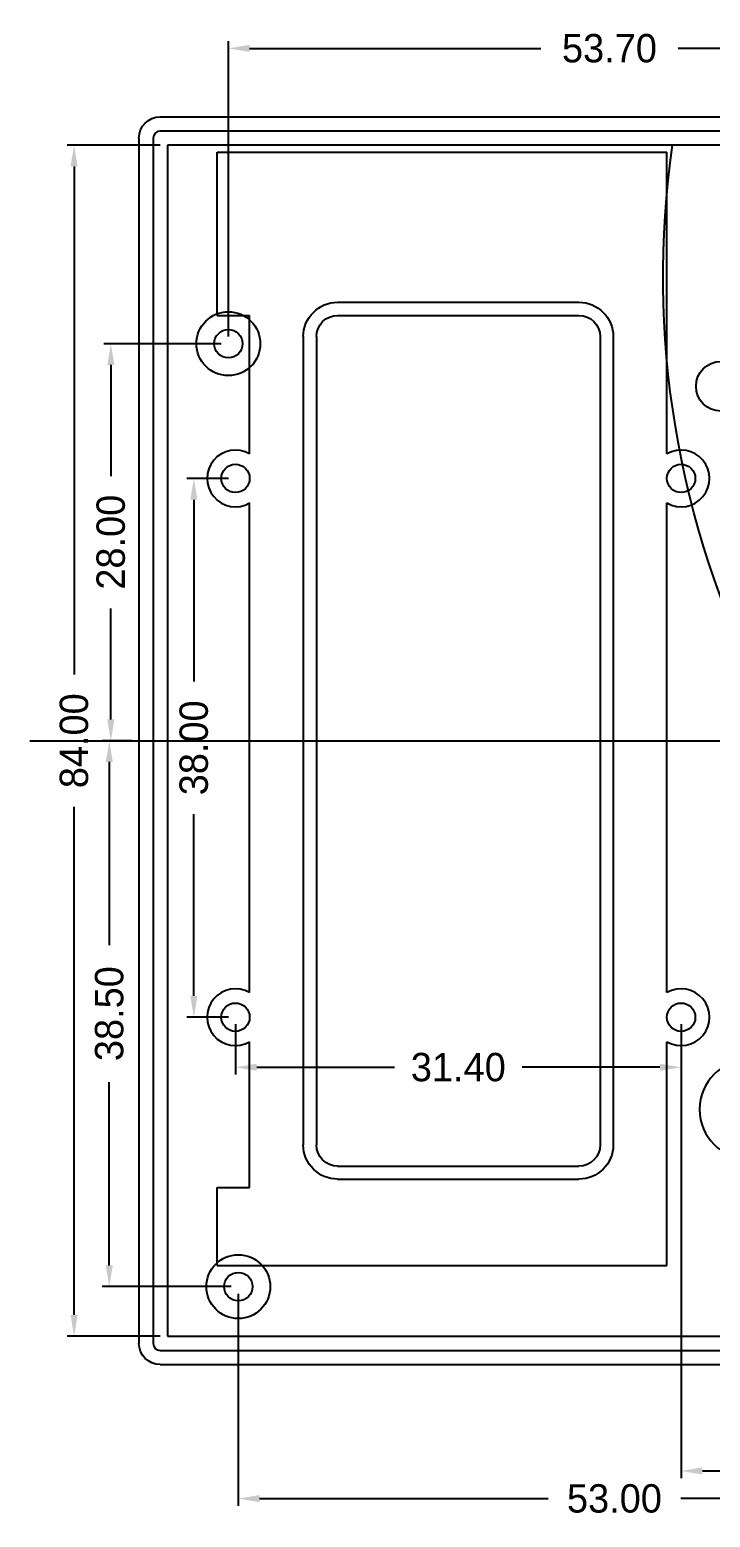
# Model space of a CAD drawing. Extents: x 30 to 170, y -69 to 54.
# Drawn here: x 29.8 to 77.7, y -69.3 to 35.6 of the extents above; entities that cross this region are included whole.
import ezdxf

# ---------------------------------------------------------------- set-up
doc = ezdxf.new("R2010")
doc.units = 0
doc.header["$MEASUREMENT"] = 0
doc.linetypes.add('DASHED', pattern=[0])
doc.linetypes.add('SOLID', pattern=[0])
doc.layers.get('0').update_dxf_attribs({"linetype": 'CONTINUOUS'})
doc.layers.get('DEFPOINTS').update_dxf_attribs({"linetype": 'CONTINUOUS'})
doc.layers.add('1', color=7, linetype='SOLID')
doc.dimstyles.get("Standard").update_dxf_attribs({"dimtxt": 2, "dimasz": 1.5, "dimexe": 0.5, "dimexo": 0.5, "dimgap": 1, "dimtad": 0, "dimzin": 0, "dimtxsty": 'STANDARD', "dimcen": 0, "dimclrd": 3, "dimclre": 3, "dimclrt": 1, "dimazin": 3, "dimtfac": 1, "dimtofl": 0, "dimtmove": 0, "dimatfit": 3, "dimtolj": 1, "dimtzin": 0})

# ---------------------------------------------------------------- blocks, each defined once
blk = doc.blocks.new('*D16')
at = {"color": 3, "linetype": 'CONTINUOUS'}
for p, q in [((43.8, 4), (40.87, 4)), ((41.37, 2.5), (41.37, -10.33)), ((41.37, -32.5), (41.37, -19.67)), ((43.8, -34), (40.87, -34))]:
    blk.add_line(p, q, dxfattribs=at)
for points in [[(41.12, 2.5), (41.62, 2.5), (41.37, 4)], [(41.12, -32.5), (41.62, -32.5), (41.37, -34)]]:
    blk.add_solid(points, dxfattribs=at)
at = {"layer": 'DEFPOINTS', "color": 0, "linetype": 'CONTINUOUS'}
for p in [(41.37, 4), (44.3, 4), (44.3, -34)]:
    blk.add_point(p, dxfattribs=at)
at = {"color": 1, "linetype": 'CONTINUOUS', "insert": (41.37, -15), "char_height": 2, "attachment_point": 5, "rotation": 90}
blk.add_mtext('\\A1;38.00', dxfattribs=at)
blk = doc.blocks.new('*D17')
at = {"color": 3, "linetype": 'CONTINUOUS'}
for p, q in [((43.3, 13.5), (35.02, 13.5)), ((35.52, 12), (35.52, 4.17)), ((35.52, -13), (35.52, -5.17)), ((30.31, -14.5), (36.02, -14.5))]:
    blk.add_line(p, q, dxfattribs=at)
for points in [[(35.27, 12), (35.77, 12), (35.52, 13.5)], [(35.27, -13), (35.77, -13), (35.52, -14.5)]]:
    blk.add_solid(points, dxfattribs=at)
at = {"layer": 'DEFPOINTS', "color": 0, "linetype": 'CONTINUOUS'}
for p in [(35.52, 13.5), (43.8, 13.5), (29.81, -14.5)]:
    blk.add_point(p, dxfattribs=at)
at = {"color": 1, "linetype": 'CONTINUOUS', "insert": (35.52, -0.5), "char_height": 2, "attachment_point": 5, "rotation": 90}
blk.add_mtext('\\A1;28.00', dxfattribs=at)
blk = doc.blocks.new('*D18')
at = {"color": 3, "linetype": 'CONTINUOUS'}
for p, q in [((37, -14.5), (34.91, -14.5)), ((35.41, -16), (35.41, -28.92)), ((35.41, -51.5), (35.41, -38.58)), ((44, -53), (34.91, -53))]:
    blk.add_line(p, q, dxfattribs=at)
for points in [[(35.16, -16), (35.66, -16), (35.41, -14.5)], [(35.16, -51.5), (35.66, -51.5), (35.41, -53)]]:
    blk.add_solid(points, dxfattribs=at)
at = {"layer": 'DEFPOINTS', "color": 0, "linetype": 'CONTINUOUS'}
for p in [(35.41, -14.5), (37.5, -14.5), (44.5, -53)]:
    blk.add_point(p, dxfattribs=at)
at = {"color": 1, "linetype": 'CONTINUOUS', "insert": (35.41, -33.75), "char_height": 2, "attachment_point": 5, "rotation": 90}
blk.add_mtext('\\A1;38.50', dxfattribs=at)
blk = doc.blocks.new('*D19')
at = {"color": 3, "linetype": 'CONTINUOUS'}
for p, q in [((39, 27.5), (32.43, 27.5)), ((32.93, 26), (32.93, -9.83)), ((32.93, -55), (32.93, -19.17)), ((39, -56.5), (32.43, -56.5))]:
    blk.add_line(p, q, dxfattribs=at)
for points in [[(32.68, 26), (33.18, 26), (32.93, 27.5)], [(32.68, -55), (33.18, -55), (32.93, -56.5)]]:
    blk.add_solid(points, dxfattribs=at)
at = {"layer": 'DEFPOINTS', "color": 0, "linetype": 'CONTINUOUS'}
for p in [(32.93, 27.5), (39.5, 27.5), (39.5, -56.5)]:
    blk.add_point(p, dxfattribs=at)
at = {"color": 1, "linetype": 'CONTINUOUS', "insert": (32.93, -14.5), "char_height": 2, "attachment_point": 5, "rotation": 90}
blk.add_mtext('\\A1;84.00', dxfattribs=at)
blk = doc.blocks.new('*D23')
at = {"color": 3, "linetype": 'CONTINUOUS'}
for p, q in [((75.7, -34.5), (75.7, -66.5)), ((77.2, -66), (82.1, -66)), ((96, -66), (91.1, -66)), ((97.5, -66.01), (97.5, -66.5))]:
    blk.add_line(p, q, dxfattribs=at)
for points in [[(77.2, -65.75), (77.2, -66.25), (75.7, -66)], [(96, -65.75), (96, -66.25), (97.5, -66)]]:
    blk.add_solid(points, dxfattribs=at)
at = {"layer": 'DEFPOINTS', "color": 0, "linetype": 'CONTINUOUS'}
for p in [(75.7, -34), (75.7, -66), (97.5, -65.51)]:
    blk.add_point(p, dxfattribs=at)
at = {"color": 1, "linetype": 'CONTINUOUS', "insert": (86.6, -66), "char_height": 2, "attachment_point": 5}
blk.add_mtext('\\A1;21.80', dxfattribs=at)
blk = doc.blocks.new('*D24')
at = {"color": 3, "linetype": 'CONTINUOUS'}
for p, q in [((44.5, -53.5), (44.5, -68.45)), ((97.5, -66.01), (97.5, -68.45)), ((46, -67.95), (66.33, -67.95)), ((96, -67.95), (75.67, -67.95))]:
    blk.add_line(p, q, dxfattribs=at)
for points in [[(46, -67.7), (46, -68.2), (44.5, -67.95)], [(96, -67.7), (96, -68.2), (97.5, -67.95)]]:
    blk.add_solid(points, dxfattribs=at)
at = {"layer": 'DEFPOINTS', "color": 0, "linetype": 'CONTINUOUS'}
for p in [(44.5, -53), (97.5, -65.51), (44.5, -67.95)]:
    blk.add_point(p, dxfattribs=at)
at = {"color": 1, "linetype": 'CONTINUOUS', "insert": (71, -67.95), "char_height": 2, "attachment_point": 5}
blk.add_mtext('\\A1;53.00', dxfattribs=at)
blk = doc.blocks.new('*D25')
at = {"color": 3, "linetype": 'CONTINUOUS'}
for p, q in [((44.3, -34.5), (44.3, -38.03)), ((75.7, -34.5), (75.7, -38.03)), ((45.8, -37.53), (55.5, -37.53)), ((74.2, -37.53), (64.5, -37.53))]:
    blk.add_line(p, q, dxfattribs=at)
for points in [[(45.8, -37.28), (45.8, -37.78), (44.3, -37.53)], [(74.2, -37.28), (74.2, -37.78), (75.7, -37.53)]]:
    blk.add_solid(points, dxfattribs=at)
at = {"layer": 'DEFPOINTS', "color": 0, "linetype": 'CONTINUOUS'}
for p in [(44.3, -34), (75.7, -34), (44.3, -37.53)]:
    blk.add_point(p, dxfattribs=at)
at = {"color": 1, "linetype": 'CONTINUOUS', "insert": (60, -37.53), "char_height": 2, "attachment_point": 5}
blk.add_mtext('\\A1;31.40', dxfattribs=at)
blk = doc.blocks.new('*D27')
at = {"color": 3, "linetype": 'CONTINUOUS'}
for p, q in [((43.8, 14), (43.8, 34.83)), ((45.3, 34.33), (65.82, 34.33)), ((96, 34.33), (75.48, 34.33)), ((97.5, 34.15), (97.5, 33.83))]:
    blk.add_line(p, q, dxfattribs=at)
for points in [[(45.3, 34.58), (45.3, 34.08), (43.8, 34.33)], [(96, 34.58), (96, 34.08), (97.5, 34.33)]]:
    blk.add_solid(points, dxfattribs=at)
at = {"layer": 'DEFPOINTS', "color": 0, "linetype": 'CONTINUOUS'}
for p in [(97.5, 34.65), (43.8, 34.33), (43.8, 13.5)]:
    blk.add_point(p, dxfattribs=at)
at = {"color": 1, "linetype": 'CONTINUOUS', "insert": (70.65, 34.33), "char_height": 2, "attachment_point": 5}
blk.add_mtext('\\A1;53.70', dxfattribs=at)

msp = doc.modelspace()

# ---------------------------------------------------------------- linework, layer by layer
at = {"layer": '1', "color": 7, "linetype": 'SOLID'}
for p, q in [((39, 29.5), (156, 29.5)), ((156, 28.5), (39, 28.5)), ((37.5, 28), (37.5, -57)), ((38.5, 28), (38.5, -57)), ((80.5, 27.5), (39.5, 27.5)), ((39.5, 27.5), (39.5, -56.5)), ((43, 15.5), (43, 27)), ((43, 27), (74.7, 27)), ((74.7, 5.732), (74.7, 27)), ((51.5, 16.421), (68.5, 16.421)), ((43, 15.5), (45.3, 15.5)), ((45.3, 5.732), (45.3, 15.5)), ((51.5, 15.5), (68.5, 15.5)), ((49.079, 14), (49.079, -43)), ((50, 14), (50, -43)), ((70, 14), (70, -43)), ((70.921, 14), (70.921, -43)), ((45.3, -32.268), (45.3, 2.268)), ((74.7, -32.268), (74.7, 2.268)), ((45.3, -46), (45.3, -35.732)), ((74.7, -51.5), (74.7, -35.732)), ((51.5, -44.5), (68.5, -44.5)), ((43, -46), (45.3, -46)), ((43, -51.5), (43, -46)), ((51.5, -45.421), (68.5, -45.421)), ((43, -51.5), (74.7, -51.5)), ((39.5, -56.5), (97.5, -56.5)), ((39, -57.5), (100, -57.5)), ((39, -58.5), (156, -58.5))]:
    msp.add_line(p, q, dxfattribs=at)
at = {"layer": '1', "color": 1, "linetype": 'DASHED'}
msp.add_line((29.807, -14.5), (163.824, -14.5), dxfattribs=at)
at = {"layer": '1', "color": 7, "linetype": 'SOLID'}
for centre, radius in [((43.8, 13.5), 2.25), ((43.8, 13.5), 1), ((78.5, 10.5), 1.75), ((44.3, 4), 1), ((75.7, 4), 1), ((44.3, -34), 1), ((75.7, -34), 1), ((44.5, -53), 2.25), ((44.5, -53), 1)]:
    msp.add_circle(centre, radius, dxfattribs=at)
at = {"layer": '1', "color": 7, "linetype": 'SOLID', "extrusion": (0, 0, -1)}
msp.add_circle((-80.5, -40.5), 3.5, dxfattribs=at)
for centre, radius, start, end in [((-39, 28), 1.5, 0, 90), ((-139.43, 18.233), 65, 333.07257, 8.19619), ((-51.5, 14), 2.421, 0, 90), ((-68.5, 14), 2.421, 90, 180), ((-51.5, 14), 1.5, 0, 90), ((-68.5, 14), 1.5, 90, 180), ((-51.5, -43), 2.421, 270, 360), ((-51.5, -43), 1.5, 270, 360), ((-68.5, -43), 2.421, 180, 270), ((-68.5, -43), 1.5, 180, 270), ((-39, -57), 1.5, 270, 0)]:
    msp.add_arc(centre, radius, start, end, dxfattribs=at)
at = {"layer": '1', "color": 7, "linetype": 'SOLID'}
for centre, radius, start, end in [((39, 28), 0.5, 90, 180), ((44.3, 4), 2, 60, 300), ((75.7, 4), 2, 240, 120), ((44.3, -34), 2, 60, 300), ((75.7, -34), 2, 240, 120), ((39, -57), 0.5, 180, 270)]:
    msp.add_arc(centre, radius, start, end, dxfattribs=at)

# ---------------------------------------------------------------- dimensions: what is measured, and where the dimension line sits
at = {"color": 1, "linetype": 'CONTINUOUS'}
for base, p1, p2, angle, picture, middle in [((43.8, 34.331), (97.5, 34.653), (43.8, 13.5), 180, '*D27', (70.65, 34.331)), ((32.932, 27.5), (39.5, -56.5), (39.5, 27.5), 90, '*D19', (32.932, -14.5)), ((35.522, 13.5), (29.807, -14.5), (43.8, 13.5), 90, '*D17', (35.522, -0.5)), ((41.366, 4), (44.3, -34), (44.3, 4), 90, '*D16', (41.366, -15)), ((35.405, -14.5), (44.5, -53), (37.5, -14.5), 90, '*D18', (35.405, -33.75)), ((44.3, -37.526), (75.7, -34), (44.3, -34), 180, '*D25', (60, -37.526)), ((75.7, -65.997), (97.5, -65.514), (75.7, -34), 180, '*D23', (86.6, -65.997)), ((44.5, -67.953), (97.5, -65.514), (44.5, -53), 180, '*D24', (71, -67.953))]:
    dim = msp.add_linear_dim(base=base, p1=p1, p2=p2, angle=angle, dimstyle='STANDARD', dxfattribs=at)
    dim.commit()
    dim.dimension.update_dxf_attribs({"geometry": picture, "text_midpoint": middle})

doc.saveas('drawing.dxf')
